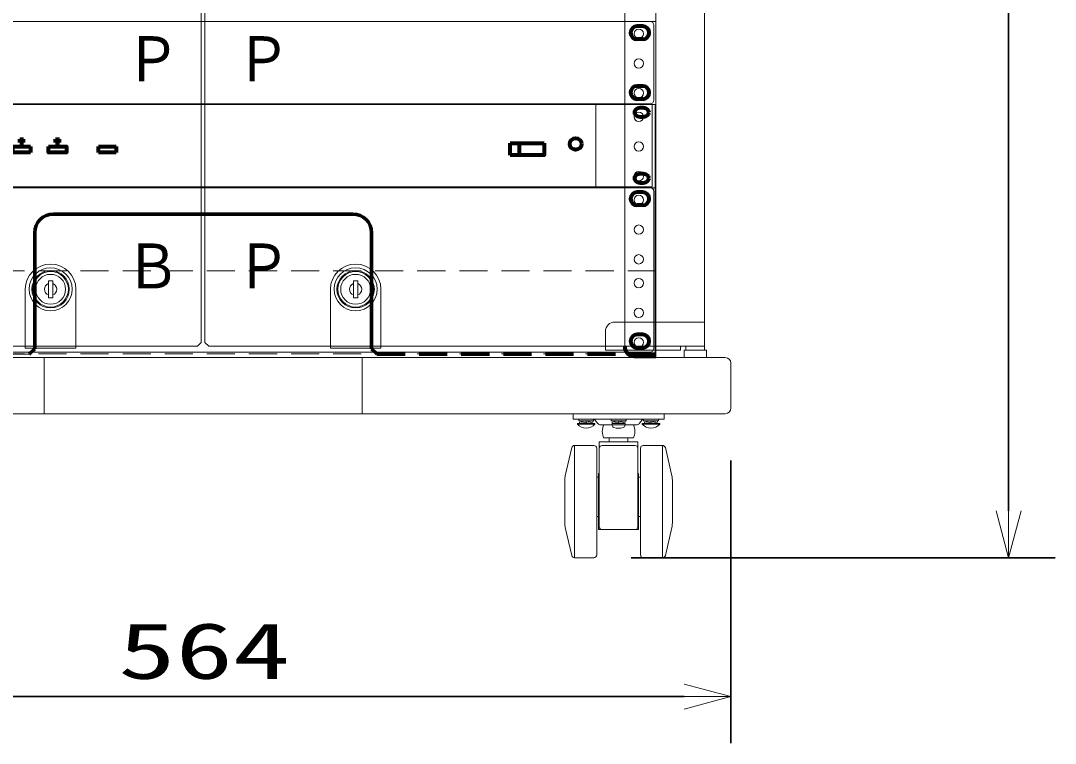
# Model space of a CAD drawing. Units: millimetres on the paper. Extents: x -400 to 400, y -280 to 280.
# Drawn here: x -99 to -54.75, y 80.59 to 111.52 of the extents above; entities that cross this region are included whole.
import ezdxf
from ezdxf.enums import TextEntityAlignment as Align

# ---------------------------------------------------------------- set-up
doc = ezdxf.new("R2010")
doc.units = ezdxf.units.MM
doc.linetypes.add('DASHED1', pattern=[1.8, 1.2, -0.6])
for name, color, linetype, lineweight in [('0-1_F-F_', 7, 'Continuous', 20), ('0-5_gaikei', 1, 'Continuous', 80), ('0-6_moji1', 1, 'Continuous', 80), ('0-7_waku', 3, 'Continuous', 30)]:
    doc.layers.add(name, color=color, linetype=linetype, lineweight=lineweight)
doc.styles.add('ＭＳ ゴシック', font='')
doc.styles.get('ＭＳ ゴシック').set_extended_font_data('MS Gothic')

# ---------------------------------------------------------------- blocks, each defined once
blk = doc.blocks.new('_OPEN30')
at = {"layer": '0-7_waku', "color": 7, "lineweight": 20}
blk.add_line((0, 0), (-1, 0), dxfattribs=at)
blk.add_lwpolyline([(-1, 0.2679), (0, 0), (-1, -0.2679)], dxfattribs=at)
blk = doc.blocks.new('2U-')
at = {"layer": '0-6_moji1', "color": 7, "lineweight": 20}
for p, q in [((-23.9, 0), (23.9, 0)), ((-24.1, -8.6), (-24.1, -0.2)), ((24.1, -8.6), (24.1, -0.2)), ((-23.9, -8.8), (23.9, -8.8))]:
    blk.add_line(p, q, dxfattribs=at)
at = {"layer": '0-6_moji1'}
for p, q in [((-23.3, -0.24), (-23, -0.24)), ((23.5, -0.24), (23.2, -0.24)), ((-23.3, -0.94), (-23, -0.94)), ((23.5, -0.94), (23.2, -0.94)), ((-23.3, -7.86), (-23, -7.86)), ((23.5, -7.86), (23.2, -7.86)), ((-23.3, -8.56), (-23, -8.56)), ((23.5, -8.56), (23.2, -8.56))]:
    blk.add_line(p, q, dxfattribs=at)
at = {"layer": '0-6_moji1', "color": 7, "lineweight": 20}
for centre, start, end in [((-23.9, -0.2), 90, 180), ((23.9, -0.2), 0, 90), ((-23.9, -8.6), 180, 270), ((23.9, -8.6), 270, 0)]:
    blk.add_arc(centre, 0.2, start, end, dxfattribs=at)
at = {"layer": '0-6_moji1'}
for centre, start, end in [((-23.3, -0.59), 90, 270), ((-23, -0.59), 270, 90), ((23.2, -0.59), 90, 270), ((23.5, -0.59), 270, 90), ((-23.3, -8.21), 90, 270), ((-23, -8.21), 270, 90), ((23.2, -8.21), 90, 270), ((23.5, -8.21), 270, 90)]:
    blk.add_arc(centre, 0.35, start, end, dxfattribs=at)
blk = doc.blocks.new('BP-2U-2')
at = {"layer": '0-6_moji1'}
blk.add_blockref('2U-', (0, 0), dxfattribs=at)
at = {"layer": '0-6_moji1', "color": 2, "style": 'ＭＳ ゴシック', "width": 0.9}
blk.add_text('Ｂ\u3000Ｐ', height=2.405, dxfattribs=at).set_placement((-4.166, -6.113), align=Align.BOTTOM_LEFT)
blk = doc.blocks.new('WUL61-')
at = {"layer": '0-6_moji1', "color": 7, "lineweight": 20}
for p, q in [((-21, 0), (-24, 0)), ((-24, 0), (-24, -4.4)), ((21, 0), (-21, 0)), ((-21, 0), (-21, -4.4)), ((21, 0), (24, 0)), ((21, 0), (21, -4.4)), ((24, 0), (24, -4.4)), ((-21, -4.4), (-24, -4.4)), ((21, -4.4), (-21, -4.4)), ((21, -4.4), (24, -4.4))]:
    blk.add_line(p, q, dxfattribs=at)
at = {"layer": '0-6_moji1'}
for p, q in [((-18.011, -3.85), (-18.011, -0.591)), ((-15.56, -0.591), (-18.011, -0.591)), ((-16.34, -0.836), (-17.231, -0.836)), ((-17.231, -0.836), (-17.231, -1.081)), ((-16.34, -1.081), (-17.231, -1.081)), ((-16.34, -0.836), (-16.34, -1.081)), ((-15.56, -3.85), (-15.56, -0.591)), ((-17.717, -3.604), (-17.717, -1.315)), ((-17.717, -1.315), (-15.854, -1.315)), ((-17.717, -1.609), (-15.854, -1.609)), ((-15.854, -3.604), (-15.854, -1.315)), ((-11.716, -1.844), (-11.516, -1.844)), ((-11.716, -2.019), (-11.716, -1.844)), ((-9.801, -2.019), (-9.801, -1.844)), ((-9.801, -1.844), (-9.601, -1.844)), ((-9.801, -2.019), (-9.601, -2.019)), ((-9.601, -2.019), (-9.601, -1.844)), ((-7.885, -2.019), (-7.885, -1.844)), ((-7.885, -1.844), (-7.685, -1.844)), ((-7.885, -2.019), (-7.685, -2.019)), ((-7.685, -2.019), (-7.685, -1.844)), ((16.422, -2.7), (16.422, -2.057)), ((16.422, -2.057), (18.224, -2.057)), ((16.922, -2.7), (16.922, -2.057)), ((-12.092, -2.233), (-11.141, -2.233)), ((-12.092, -2.554), (-12.092, -2.233)), ((-11.141, -2.554), (-12.092, -2.554)), ((-11.141, -2.233), (-11.141, -2.554)), ((-10.176, -2.233), (-9.225, -2.233)), ((-10.176, -2.554), (-10.176, -2.233)), ((-9.225, -2.554), (-10.176, -2.554)), ((-9.225, -2.233), (-9.225, -2.554)), ((-5.595, -2.554), (-5.595, -2.233)), ((-5.595, -2.233), (-4.644, -2.233)), ((-4.644, -2.554), (-5.595, -2.554)), ((-4.644, -2.233), (-4.644, -2.554)), ((-18.011, -3.85), (-15.56, -3.85)), ((-17.717, -3.604), (-15.854, -3.604))]:
    blk.add_line(p, q, dxfattribs=at)
for points in [[(-11.716, -2.019), (-11.516, -2.019), (-11.516, -1.844)], [(18.224, -2.057), (18.224, -2.7), (16.422, -2.7)]]:
    blk.add_lwpolyline(points, dxfattribs=at)
for points in [[(-14.544, -2.233), (-13.593, -2.233), (-13.593, -2.554), (-14.544, -2.554)], [(-8.26, -2.233), (-7.31, -2.233), (-7.31, -2.554), (-8.26, -2.554)]]:
    blk.add_lwpolyline(points, close=True, dxfattribs=at)
for centre in [(-19.915, -2.104), (19.915, -2.104)]:
    blk.add_circle(centre, 0.312, dxfattribs=at)
for centre, radius, start, end in [((-23.686, -0.419), 0.155, 146.213, 180), ((-23.686, -0.419), 0.155, 180, 213.787), ((-23.573, -0.495), 0.291, 121.7595, 146.213), ((-23.573, -0.343), 0.291, 213.787, 238.2405), ((-23.498, -0.615), 0.433, 104.3818, 121.7595), ((-23.449, -0.807), 0.631, 90, 104.3818), ((-23.449, -0.807), 0.631, 75.6182, 90), ((-23.4, -0.615), 0.433, 58.2405, 75.6182), ((-23.325, -0.495), 0.291, 33.787, 58.2405), ((-23.325, -0.343), 0.291, 301.7595, 326.213), ((-23.212, -0.419), 0.155, 0, 33.787), ((-23.212, -0.419), 0.155, 326.213, 0), ((23.212, -0.419), 0.155, 146.213, 180), ((23.212, -0.419), 0.155, 180, 213.787), ((23.325, -0.495), 0.291, 121.7595, 146.213), ((23.325, -0.343), 0.291, 213.787, 238.2405), ((23.4, -0.615), 0.433, 104.3818, 121.7595), ((23.449, -0.807), 0.631, 90, 104.3818), ((23.449, -0.807), 0.631, 75.6182, 90), ((23.498, -0.615), 0.433, 58.2405, 75.6182), ((23.573, -0.495), 0.291, 33.787, 58.2405), ((23.573, -0.343), 0.291, 301.7595, 326.213), ((23.686, -0.419), 0.155, 0, 33.787), ((23.686, -0.419), 0.155, 326.213, 0), ((-23.498, -0.222), 0.433, 238.2405, 255.6182), ((-23.449, -0.03), 0.631, 255.6182, 270), ((-23.449, -0.03), 0.631, 270, 284.3818), ((-23.4, -0.222), 0.433, 284.3818, 301.7595), ((23.4, -0.222), 0.433, 238.2405, 255.6182), ((23.449, -0.03), 0.631, 255.6182, 270), ((23.449, -0.03), 0.631, 270, 284.3818), ((23.498, -0.222), 0.433, 284.3818, 301.7595), ((-23.686, -3.939), 0.155, 146.213, 180), ((-23.573, -4.015), 0.291, 121.7595, 146.213), ((-23.498, -4.136), 0.433, 104.3818, 121.7595), ((-23.449, -4.328), 0.631, 90, 104.3818), ((-23.449, -4.328), 0.631, 75.6182, 90), ((-23.4, -4.136), 0.433, 58.2405, 75.6182), ((-23.325, -4.015), 0.291, 33.787, 58.2405), ((-23.212, -3.939), 0.155, 0, 33.787), ((23.212, -3.939), 0.155, 146.213, 180), ((23.325, -4.015), 0.291, 121.7595, 146.213), ((23.4, -4.136), 0.433, 104.3818, 121.7595), ((23.449, -4.328), 0.631, 90, 104.3818), ((23.449, -4.328), 0.631, 75.6182, 90), ((23.498, -4.136), 0.433, 58.2405, 75.6182), ((23.573, -4.015), 0.291, 33.787, 58.2405), ((23.686, -3.939), 0.155, 0, 33.787), ((-23.686, -3.939), 0.155, 180, 213.787), ((-23.573, -3.863), 0.291, 213.787, 238.2405), ((-23.498, -3.743), 0.433, 238.2405, 255.6182), ((-23.449, -3.551), 0.631, 255.6182, 270), ((-23.449, -3.551), 0.631, 270, 284.3818), ((-23.4, -3.743), 0.433, 284.3818, 301.7595), ((-23.325, -3.863), 0.291, 301.7595, 326.213), ((-23.212, -3.939), 0.155, 326.213, 0), ((23.212, -3.939), 0.155, 180, 213.787), ((23.325, -3.863), 0.291, 213.787, 238.2405), ((23.4, -3.743), 0.433, 238.2405, 255.6182), ((23.449, -3.551), 0.631, 255.6182, 270), ((23.449, -3.551), 0.631, 270, 284.3818), ((23.498, -3.743), 0.433, 284.3818, 301.7595), ((23.573, -3.863), 0.291, 301.7595, 326.213), ((23.686, -3.939), 0.155, 326.213, 0)]:
    blk.add_arc(centre, radius, start, end, dxfattribs=at)
blk = doc.blocks.new('1U-')
at = {"layer": '0-6_moji1', "color": 7, "lineweight": 20}
for p, q in [((23.9, 0), (-23.9, 0)), ((-24.1, -0.2), (-24.1, -4.2)), ((24.1, -0.2), (24.1, -4.2)), ((-23.9, -4.4), (23.9, -4.4))]:
    blk.add_line(p, q, dxfattribs=at)
at = {"layer": '0-6_moji1'}
for p, q in [((-23.301, -0.25), (-23.001, -0.25)), ((23.499, -0.25), (23.199, -0.25)), ((-23.301, -0.95), (-23.001, -0.95)), ((23.499, -0.95), (23.199, -0.95)), ((-23.301, -3.45), (-23.001, -3.45)), ((23.499, -3.45), (23.199, -3.45)), ((-23.301, -4.15), (-23.001, -4.15)), ((23.499, -4.15), (23.199, -4.15))]:
    blk.add_line(p, q, dxfattribs=at)
at = {"layer": '0-6_moji1', "color": 7, "lineweight": 20}
for centre, start, end in [((-23.9, -0.2), 90, 180), ((23.9, -0.2), 0, 90), ((-23.9, -4.2), 180, 270), ((23.9, -4.2), 270, 0)]:
    blk.add_arc(centre, 0.2, start, end, dxfattribs=at)
at = {"layer": '0-6_moji1'}
for centre, start, end in [((-23.301, -0.6), 90, 270), ((-23.001, -0.6), 270, 90), ((23.199, -0.6), 90, 270), ((23.499, -0.6), 270, 90), ((-23.301, -3.8), 90, 270), ((-23.001, -3.8), 270, 90), ((23.199, -3.8), 90, 270), ((23.499, -3.8), 270, 90)]:
    blk.add_arc(centre, 0.35, start, end, dxfattribs=at)
blk = doc.blocks.new('PP-1U-2')
at = {"layer": '0-5_gaikei'}
blk.add_blockref('1U-', (0, 0), dxfattribs=at)
at = {"layer": '0-6_moji1', "color": 2, "style": 'ＭＳ ゴシック', "width": 0.9}
blk.add_text('Ｐ\u3000Ｐ', height=2.405, dxfattribs=at).set_placement((-4.167, -3.913), align=Align.BOTTOM_LEFT)

msp = doc.modelspace()

# ---------------------------------------------------------------- linework, layer by layer
at = {"layer": '0-1_F-F_'}
msp.add_line((-73.16, 97.561), (-73.16, 168.075), dxfattribs=at)
at = {"layer": '0-1_F-F_', "linetype": 'DASHED1'}
for p, q in [((-71.833, 111.482), (-110.553, 111.482)), ((-71.833, 107.926), (-110.553, 107.926)), ((-71.833, 104.37), (-110.553, 104.37)), ((-71.833, 100.814), (-110.553, 100.814)), ((-71.833, 97.258), (-110.553, 97.258))]:
    msp.add_line(p, q, dxfattribs=at)
at = {"layer": '0-1_F-F_'}
for centre in [(-72.56, 110.961), (-72.56, 109.69), (-72.56, 108.42), (-72.56, 107.403), (-72.56, 106.133), (-72.56, 104.862), (-72.56, 103.846), (-72.56, 102.575), (-72.56, 101.304), (-72.56, 100.288), (-72.56, 99.017), (-72.56, 97.747)]:
    msp.add_circle(centre, 0.2, dxfattribs=at)
at = {"layer": '0-6_moji1', "color": 7, "lineweight": 20}
for p, q in [((-91.273, 97.741), (-91.273, 168.295)), ((-91.113, 97.741), (-91.113, 168.295)), ((-71.824, 168.535), (-71.824, 97.1)), ((-69.743, 97.42), (-69.743, 168.295)), ((-71.864, 107.886), (-71.864, 97.24)), ((-98.797, 100.022), (-98.797, 97.5)), ((-97.808, 100.382), (-97.808, 99.662)), ((-97.808, 100.382), (-97.624, 100.382)), ((-97.624, 100.382), (-97.624, 99.662)), ((-96.636, 100.022), (-96.636, 97.5)), ((-85.751, 100.022), (-85.751, 97.5)), ((-84.762, 100.382), (-84.762, 99.662)), ((-84.578, 100.382), (-84.762, 100.382)), ((-84.578, 100.382), (-84.578, 99.662)), ((-83.59, 100.022), (-83.59, 97.5)), ((-97.808, 99.662), (-97.624, 99.662)), ((-84.578, 99.662), (-84.762, 99.662)), ((-69.823, 98.621), (-73.585, 98.621)), ((-91.433, 97.581), (-112.644, 97.581)), ((-98.797, 97.5), (-96.636, 97.5)), ((-91.433, 97.581), (-91.273, 97.741)), ((-90.953, 97.581), (-91.113, 97.741)), ((-90.953, 97.581), (-69.743, 97.581)), ((-83.59, 97.5), (-85.751, 97.5)), ((-70.783, 97.42), (-70.783, 97.581)), ((-70.623, 97.42), (-69.663, 97.42)), ((-70.623, 97.42), (-70.623, 97.1)), ((-70.543, 97.42), (-70.543, 97.581)), ((-69.663, 97.42), (-69.663, 97.1)), ((-68.862, 97.1), (-113.524, 97.1)), ((-98.637, 97.24), (-110.523, 97.24)), ((-97.997, 97.1), (-97.997, 94.699)), ((-84.39, 97.1), (-84.39, 94.699)), ((-68.622, 94.939), (-68.622, 96.86)), ((-68.862, 94.699), (-113.524, 94.699)), ((-75.372, 94.699), (-75.372, 94.459)), ((-71.477, 94.699), (-71.477, 94.459)), ((-71.477, 94.459), (-75.372, 94.459)), ((-75.187, 94.283), (-74.435, 94.283)), ((-75.187, 94.243), (-75.187, 94.283)), ((-75.131, 94.395), (-75.131, 94.459)), ((-75.091, 94.339), (-74.822, 94.393)), ((-75.091, 94.283), (-75.091, 94.339)), ((-75.091, 94.283), (-74.822, 94.337)), ((-74.822, 94.337), (-74.822, 94.393)), ((-74.531, 94.395), (-74.8, 94.341)), ((-74.8, 94.341), (-74.8, 94.285)), ((-74.531, 94.339), (-74.8, 94.285)), ((-74.531, 94.339), (-74.531, 94.395)), ((-74.312, 94.276), (-74.465, 94.459)), ((-74.435, 94.243), (-74.435, 94.283)), ((-73.745, 94.395), (-73.745, 94.459)), ((-73.745, 94.395), (-73.104, 94.395)), ((-73.705, 94.339), (-73.435, 94.393)), ((-73.705, 94.283), (-73.705, 94.339)), ((-73.705, 94.283), (-73.435, 94.337)), ((-73.705, 94.283), (-73.144, 94.283)), ((-73.697, 94.193), (-73.705, 94.283)), ((-73.435, 94.337), (-73.435, 94.393)), ((-73.144, 94.395), (-73.414, 94.341)), ((-73.414, 94.341), (-73.414, 94.285)), ((-73.144, 94.339), (-73.414, 94.285)), ((-73.152, 94.193), (-73.144, 94.283)), ((-73.144, 94.339), (-73.144, 94.395)), ((-73.104, 94.395), (-73.104, 94.459)), ((-72.538, 94.276), (-72.384, 94.459)), ((-72.414, 94.283), (-71.662, 94.283)), ((-72.414, 94.243), (-72.414, 94.283)), ((-72.358, 94.395), (-72.358, 94.459)), ((-72.358, 94.395), (-71.718, 94.395)), ((-72.318, 94.339), (-72.049, 94.393)), ((-72.318, 94.283), (-72.318, 94.339)), ((-72.318, 94.283), (-72.049, 94.337)), ((-72.049, 94.337), (-72.049, 94.393)), ((-71.758, 94.395), (-72.028, 94.341)), ((-72.028, 94.341), (-72.028, 94.285)), ((-71.758, 94.339), (-72.028, 94.285)), ((-71.758, 94.339), (-71.758, 94.395)), ((-71.718, 94.395), (-71.718, 94.459)), ((-71.662, 94.243), (-71.662, 94.283)), ((-75.187, 94.243), (-74.435, 94.243)), ((-72.66, 94.219), (-74.189, 94.219)), ((-74.101, 94.093), (-74.065, 94.219)), ((-72.748, 94.093), (-72.784, 94.219)), ((-72.414, 94.243), (-71.662, 94.243)), ((-72.6, 93.499), (-74.249, 93.499)), ((-74.249, 93.499), (-74.249, 89.857)), ((-74.101, 93.785), (-74.065, 93.659)), ((-72.784, 93.659), (-74.065, 93.659)), ((-73.825, 93.659), (-73.825, 93.499)), ((-73.024, 93.659), (-73.024, 93.499)), ((-72.748, 93.785), (-72.784, 93.659)), ((-72.6, 93.499), (-72.6, 89.857)), ((-75.705, 92.044), (-75.428, 93.247)), ((-75.305, 93.338), (-74.481, 93.338)), ((-75.305, 93.338), (-75.305, 88.536)), ((-74.361, 93.218), (-74.361, 88.656)), ((-72.72, 93.338), (-74.129, 93.338)), ((-72.488, 93.218), (-72.488, 88.656)), ((-71.544, 93.338), (-72.368, 93.338)), ((-71.544, 93.338), (-71.544, 88.536)), ((-71.144, 92.044), (-71.421, 93.247)), ((-74.281, 92.138), (-74.249, 92.138)), ((-74.281, 92.138), (-74.281, 89.737)), ((-72.6, 92.138), (-72.568, 92.138)), ((-72.568, 92.138), (-72.568, 89.737)), ((-75.726, 90.01), (-75.726, 91.864)), ((-74.361, 91.978), (-74.281, 91.978)), ((-72.568, 91.978), (-72.488, 91.978)), ((-71.123, 90.01), (-71.123, 91.864)), ((-74.361, 90.297), (-74.281, 90.297)), ((-72.568, 90.297), (-72.488, 90.297)), ((-75.705, 89.831), (-75.43, 88.635)), ((-71.144, 89.831), (-71.419, 88.635)), ((-74.281, 89.737), (-72.568, 89.737)), ((-75.305, 88.536), (-74.481, 88.536)), ((-71.544, 88.536), (-72.368, 88.536))]:
    msp.add_line(p, q, dxfattribs=at)
at = {"layer": '0-6_moji1', "color": 134, "lineweight": 70}
for p, q in [((-84.79, 103.243), (-97.596, 103.243)), ((-98.397, 97.48), (-98.397, 102.443)), ((-83.99, 97.48), (-83.99, 102.443)), ((-98.397, 97.48), (-98.637, 97.24)), ((-83.99, 97.48), (-83.75, 97.24))]:
    msp.add_line(p, q, dxfattribs=at)
at = {"layer": '0-6_moji1', "color": 134, "linetype": 'DASHED1', "lineweight": 70}
msp.add_line((-83.75, 97.24), (-71.864, 97.24), dxfattribs=at)
at = {"layer": '0-6_moji1'}
msp.add_line((-72.76, 97.16), (-71.824, 97.16), dxfattribs=at)
at = {"layer": '0-6_moji1', "color": 7, "lineweight": 20}
for points in [[(-70.783, 97.42), (-73.985, 97.42), (-73.985, 98.221)], [(-75.131, 94.395), (-74.491, 94.395), (-74.491, 94.459)]]:
    msp.add_lwpolyline(points, dxfattribs=at)
for centre, radius in [((-97.716, 100.022), 0.92), ((-84.67, 100.022), 0.92), ((-97.716, 100.022), 0.8), ((-97.716, 100.022), 0.8), ((-97.716, 100.022), 0.76), ((-97.716, 100.022), 0.64), ((-84.67, 100.022), 0.8), ((-84.67, 100.022), 0.8), ((-84.67, 100.022), 0.76), ((-84.67, 100.022), 0.64)]:
    msp.add_circle(centre, radius, dxfattribs=at)
at = {"layer": '0-6_moji1', "color": 134, "lineweight": 70}
for centre, start, end in [((-97.596, 102.443), 90, 180), ((-84.79, 102.443), 0, 90)]:
    msp.add_arc(centre, 0.8, start, end, dxfattribs=at)
at = {"layer": '0-6_moji1', "color": 7, "lineweight": 20}
for centre, radius, start, end in [((-97.716, 100.022), 1.081, 0, 180), ((-84.67, 100.022), 1.081, 360, 180), ((-97.716, 100.022), 0.26, 110.7227, 249.2773), ((-97.716, 100.022), 0.26, 290.7227, 69.2773), ((-84.67, 100.022), 0.26, 110.7227, 249.2773), ((-84.67, 100.022), 0.26, 290.7227, 69.2773), ((-73.585, 98.221), 0.4, 90, 180), ((-69.823, 98.541), 0.08, 360, 90), ((-68.862, 96.86), 0.24, 0, 90), ((-68.862, 94.939), 0.24, 270, 0), ((-74.935, 94.291), 0.008, 270, 23.1986), ((-74.935, 94.291), 0.008, 270, 23.1986), ((-74.687, 94.291), 0.008, 156.8014, 270), ((-74.687, 94.291), 0.008, 156.8014, 270), ((-74.189, 94.379), 0.16, 220.0004, 270), ((-72.66, 94.379), 0.16, 270, 319.9999), ((-72.162, 94.291), 0.008, 270, 23.1986), ((-71.914, 94.291), 0.008, 156.8014, 270), ((-74.811, 94.605), 0.522, 223.8974, 316.1026), ((-73.562, 93.939), 0.56, 164.0552, 195.9448), ((-73.593, 94.202), 0.104, 185, 254.1191), ((-73.425, 94.795), 0.72, 254.1191, 285.8809), ((-73.256, 94.202), 0.104, 285.8809, 355), ((-73.287, 93.939), 0.56, 344.0552, 15.9448), ((-72.038, 94.605), 0.522, 223.8974, 316.1026), ((-75.305, 93.21), 0.128, 90, 163.4262), ((-74.481, 93.218), 0.12, 0, 90), ((-74.129, 93.218), 0.12, 90, 180), ((-72.72, 93.218), 0.12, 0, 90), ((-72.368, 93.218), 0.12, 90, 180), ((-71.544, 93.21), 0.128, 16.5738, 90), ((-74.925, 91.864), 0.8, 167.0333, 180), ((-71.924, 91.864), 0.8, 0, 12.9667), ((-74.925, 90.01), 0.8, 180, 192.9557), ((-74.129, 89.857), 0.12, 180, 270), ((-72.72, 89.857), 0.12, 270, 0), ((-71.924, 90.01), 0.8, 347.0443, 0), ((-75.305, 88.664), 0.128, 196.5738, 270), ((-74.481, 88.656), 0.12, 270, 0), ((-72.368, 88.656), 0.12, 180, 270), ((-71.544, 88.664), 0.128, 270, 343.4262)]:
    msp.add_arc(centre, radius, start, end, dxfattribs=at)
at = {"layer": '0-6_moji1'}
msp.add_arc((-72.76, 97.561), 0.4, 180, 270, dxfattribs=at)
at = {"layer": '0-7_waku'}
for p, q in [((-56.746, 168.536), (-56.746, 90.536)), ((-68.622, 92.699), (-68.622, 80.591)), ((-72.893, 88.536), (-54.746, 88.536)), ((-70.622, 82.591), (-111.764, 82.591))]:
    msp.add_line(p, q, dxfattribs=at)

# ---------------------------------------------------------------- block references
at = {"layer": '0-6_moji1', "xscale": 0.8, "yscale": 0.8}
for name, p in [('PP-1U-2', (-91.193, 111.482)), ('WUL61-', (-91.193, 107.926)), ('BP-2U-2', (-91.193, 104.37))]:
    msp.add_blockref(name, p, dxfattribs=at)
at = {"layer": '0-7_waku', "xscale": 2, "yscale": 2, "rotation": 270}
msp.add_blockref('_OPEN30', (-56.746, 88.536), dxfattribs=at)
at = {"layer": '0-7_waku', "xscale": 2, "yscale": 2}
msp.add_blockref('_OPEN30', (-68.622, 82.591), dxfattribs=at)

# ---------------------------------------------------------------- texts
at = {"layer": '0-7_waku', "style": 'ＭＳ ゴシック', "width": 1.5}
msp.add_text('564', height=2.405, dxfattribs=at).set_placement((-94.824, 82.629), align=Align.BOTTOM_LEFT)

doc.saveas('drawing.dxf')
